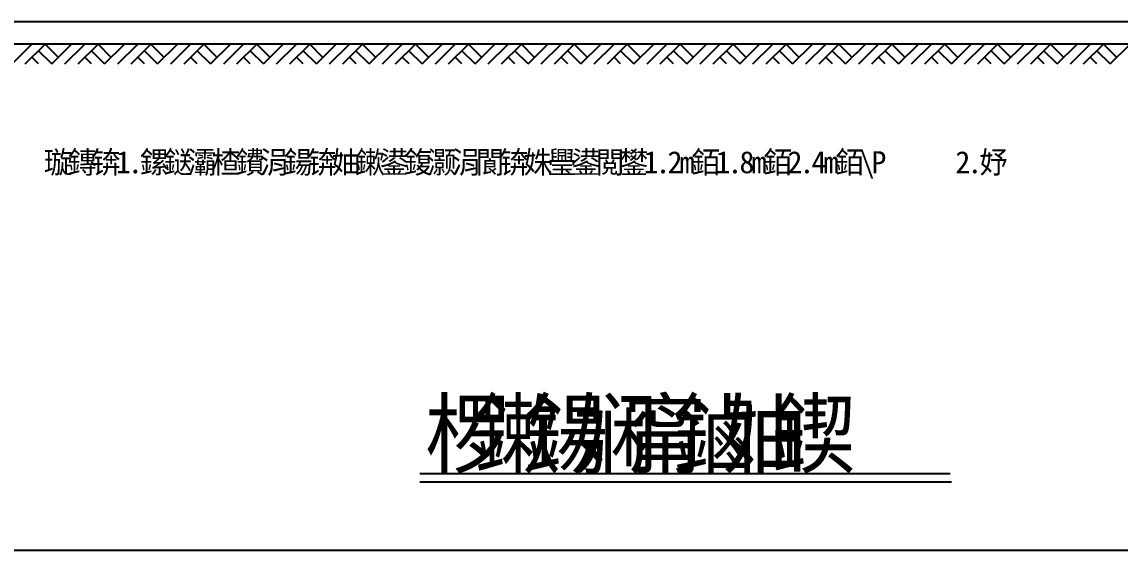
# Model space of a CAD drawing. Header units: metres. Extents: x 0 to 420, y 0 to 297.
# Drawn here: x 98.7 to 264.5, y 0 to 79.7 of the extents above; entities that cross this region are included whole.
import ezdxf

# ---------------------------------------------------------------- set-up
doc = ezdxf.new("R2010")
doc.units = ezdxf.units.M

msp = doc.modelspace()

# ---------------------------------------------------------------- linework, layer by layer
for p, q in [((351.03, 79.7), (64.36, 79.7)), ((351.03, 76.37), (64.36, 76.37)), ((97.15, 73.37), (100.15, 76.37)), ((99.14, 73.37), (102.14, 76.37)), ((104.15, 74.36), (102.14, 76.37)), ((103.15, 73.37), (106.15, 76.37)), ((105.14, 73.37), (108.14, 76.37)), ((107.14, 73.37), (110.14, 76.37)), ((112.14, 74.36), (110.14, 76.37)), ((111.14, 73.37), (114.14, 76.37)), ((113.14, 73.37), (116.14, 76.37)), ((115.13, 73.37), (118.13, 76.37)), ((120.14, 74.36), (118.13, 76.37)), ((119.14, 73.37), (122.14, 76.37)), ((121.13, 73.37), (124.13, 76.37)), ((123.13, 73.37), (126.13, 76.37)), ((128.13, 74.36), (126.13, 76.37)), ((127.13, 73.37), (130.13, 76.37)), ((129.13, 73.37), (132.13, 76.37)), ((131.12, 73.37), (134.12, 76.37)), ((136.12, 74.36), (134.12, 76.37)), ((135.13, 73.37), (138.13, 76.37)), ((137.12, 73.37), (140.12, 76.37)), ((139.12, 73.37), (142.12, 76.37)), ((144.12, 74.36), (142.12, 76.37)), ((143.12, 73.37), (146.12, 76.37)), ((145.12, 73.37), (148.12, 76.37)), ((147.11, 73.37), (150.11, 76.37)), ((152.11, 74.36), (150.11, 76.37)), ((151.12, 73.37), (154.12, 76.37)), ((153.11, 73.37), (156.11, 76.37)), ((155.1, 73.37), (158.1, 76.37)), ((160.11, 74.36), (158.1, 76.37)), ((159.11, 73.37), (162.11, 76.37)), ((161.1, 73.37), (164.1, 76.37)), ((163.1, 73.37), (166.1, 76.37)), ((168.1, 74.36), (166.1, 76.37)), ((167.1, 73.37), (170.1, 76.37)), ((169.1, 73.37), (172.1, 76.37)), ((171.09, 73.37), (174.09, 76.37)), ((176.1, 74.36), (174.09, 76.37)), ((175.1, 73.37), (178.1, 76.37)), ((177.09, 73.37), (180.09, 76.37)), ((179.09, 73.37), (182.09, 76.37)), ((184.09, 74.36), (182.09, 76.37)), ((183.09, 73.37), (186.09, 76.37)), ((185.09, 73.37), (188.09, 76.37)), ((187.08, 73.37), (190.08, 76.37)), ((192.09, 74.36), (190.08, 76.37)), ((191.09, 73.37), (194.09, 76.37)), ((193.08, 73.37), (196.08, 76.37)), ((195.08, 73.37), (198.08, 76.37)), ((200.08, 74.36), (198.08, 76.37)), ((199.08, 73.37), (202.08, 76.37)), ((201.08, 73.37), (204.08, 76.37)), ((203.07, 73.37), (206.07, 76.37)), ((208.07, 74.36), (206.07, 76.37)), ((207.08, 73.37), (210.08, 76.37)), ((209.07, 73.37), (212.07, 76.37)), ((211.07, 73.37), (214.07, 76.37)), ((216.07, 74.36), (214.07, 76.37)), ((215.07, 73.37), (218.07, 76.37)), ((217.07, 73.37), (220.07, 76.37)), ((219.06, 73.37), (222.06, 76.37)), ((224.06, 74.36), (222.06, 76.37)), ((223.07, 73.37), (226.07, 76.37)), ((225.06, 73.37), (228.06, 76.37)), ((227.05, 73.37), (230.05, 76.37)), ((232.06, 74.36), (230.05, 76.37)), ((231.06, 73.37), (234.06, 76.37)), ((233.05, 73.37), (236.05, 76.37)), ((235.05, 73.37), (238.05, 76.37)), ((240.05, 74.36), (238.05, 76.37)), ((239.05, 73.37), (242.05, 76.37)), ((241.05, 73.37), (244.05, 76.37)), ((243.04, 73.37), (246.04, 76.37)), ((248.05, 74.36), (246.04, 76.37)), ((247.05, 73.37), (250.05, 76.37)), ((249.04, 73.37), (252.04, 76.37)), ((251.04, 73.37), (254.04, 76.37)), ((256.04, 74.36), (254.04, 76.37)), ((255.04, 73.37), (258.04, 76.37)), ((257.04, 73.37), (260.04, 76.37)), ((259.03, 73.37), (262.03, 76.37)), ((264.03, 74.36), (262.03, 76.37)), ((263.04, 73.37), (266.04, 76.37)), ((103.15, 73.37), (101.15, 75.37)), ((111.14, 73.37), (109.14, 75.37)), ((119.14, 73.37), (117.14, 75.37)), ((127.13, 73.37), (125.13, 75.37)), ((135.13, 73.37), (133.12, 75.37)), ((143.12, 73.37), (141.12, 75.37)), ((151.12, 73.37), (149.11, 75.37)), ((159.11, 73.37), (157.11, 75.37)), ((167.1, 73.37), (165.1, 75.37)), ((175.1, 73.37), (173.1, 75.37)), ((183.09, 73.37), (181.09, 75.37)), ((191.09, 73.37), (189.09, 75.37)), ((199.08, 73.37), (197.08, 75.37)), ((207.08, 73.37), (205.07, 75.37)), ((215.07, 73.37), (213.07, 75.37)), ((223.07, 73.37), (221.06, 75.37)), ((231.06, 73.37), (229.06, 75.37)), ((239.05, 73.37), (237.05, 75.37)), ((247.05, 73.37), (245.05, 75.37)), ((255.04, 73.37), (253.04, 75.37)), ((263.04, 73.37), (261.03, 75.37)), ((101.16, 73.37), (100.15, 74.37)), ((109.15, 73.37), (108.14, 74.37)), ((117.14, 73.37), (116.14, 74.37)), ((125.14, 73.37), (124.13, 74.37)), ((133.13, 73.37), (132.13, 74.37)), ((141.13, 73.37), (140.12, 74.37)), ((149.12, 73.37), (148.12, 74.37)), ((157.12, 73.37), (156.11, 74.37)), ((165.11, 73.37), (164.1, 74.37)), ((173.1, 73.37), (172.1, 74.37)), ((181.1, 73.37), (180.09, 74.37)), ((189.09, 73.37), (188.09, 74.37)), ((197.09, 73.37), (196.08, 74.37)), ((205.08, 73.37), (204.08, 74.37)), ((213.08, 73.37), (212.07, 74.37)), ((221.07, 73.37), (220.07, 74.37)), ((229.07, 73.37), (228.06, 74.37)), ((237.06, 73.37), (236.05, 74.37)), ((245.05, 73.37), (244.05, 74.37)), ((253.05, 73.37), (252.04, 74.37)), ((261.04, 73.37), (260.04, 74.37)), ((158.75, 11.56), (238.86, 11.56)), ((158.75, 10.27), (239.06, 10.27)), ((0, 0), (420, 0))]:
    msp.add_line(p, q)

# ---------------------------------------------------------------- texts
for s, height, p in [('璇', 3.33, (101.97, 56.87)), ('鏄', 3.33, (105.59, 56.87)), ('锛', 3.33, (109.22, 56.87)), ('1', 3.33, (112.84, 56.87)), ('鏍', 3.33, (116.46, 56.87)), ('鎹', 3.33, (120.09, 56.87)), ('灞', 3.33, (123.71, 56.87)), ('楂', 3.33, (127.33, 56.87)), ('鐨', 3.33, (130.96, 56.87)), ('涓', 3.33, (134.58, 56.87)), ('鍚', 3.33, (138.2, 56.87)), ('锛', 3.33, (141.83, 56.87)), ('妯', 3.33, (145.45, 56.87)), ('鏉', 3.33, (149.07, 56.87)), ('鍙', 3.33, (152.7, 56.87)), ('鍑', 3.33, (156.32, 56.87)), ('灏', 3.33, (159.94, 56.87)), ('涓', 3.33, (163.57, 56.87)), ('閬', 3.33, (167.19, 56.87)), ('锛', 3.33, (170.81, 56.87)), ('姝', 3.33, (174.44, 56.87)), ('璺', 3.33, (178.06, 56.87)), ('鍙', 3.33, (181.68, 56.87)), ('閲', 3.33, (185.31, 56.87)), ('鐢', 3.33, (188.93, 56.87)), ('1', 3.33, (192.55, 56.87)), ('2', 3.33, (196.17, 56.87)), ('銆', 3.33, (199.8, 56.87)), ('1', 3.33, (203.42, 56.87)), ('8', 3.33, (207.04, 56.87)), ('銆', 3.33, (210.67, 56.87)), ('2', 3.33, (214.29, 56.87)), ('4', 3.33, (217.91, 56.87)), ('銆', 3.33, (221.54, 56.87)), ('\\', 3.33, (225.16, 56.87)), ('P', 3.33, (226.97, 56.87)), ('2', 3.33, (239.65, 56.87)), ('妤', 3.33, (243.28, 56.87)), ('m', 3.33, (197.99, 56.87)), ('m', 3.33, (208.86, 56.87)), ('m', 3.33, (219.73, 56.87)), ('.', 3.33, (114.65, 56.87)), ('.', 3.33, (194.36, 56.87)), ('.', 3.33, (205.23, 56.87)), ('.', 3.33, (216.1, 56.87)), ('.', 3.33, (241.46, 56.87)), ('椤', 9.82, (159.53, 12.58)), ('鏉', 9.82, (167.01, 12.58)), ('鍚', 9.82, (174.48, 12.58)), ('娴', 9.82, (181.95, 12.58)), ('甯', 9.82, (189.42, 12.58)), ('鏀', 9.82, (196.9, 12.58)), ('妯', 9.82, (204.37, 12.58)), ('鍥', 9.82, (211.84, 12.58))]:
    msp.add_text(s, height=height).set_placement(p)

doc.saveas('drawing.dxf')
